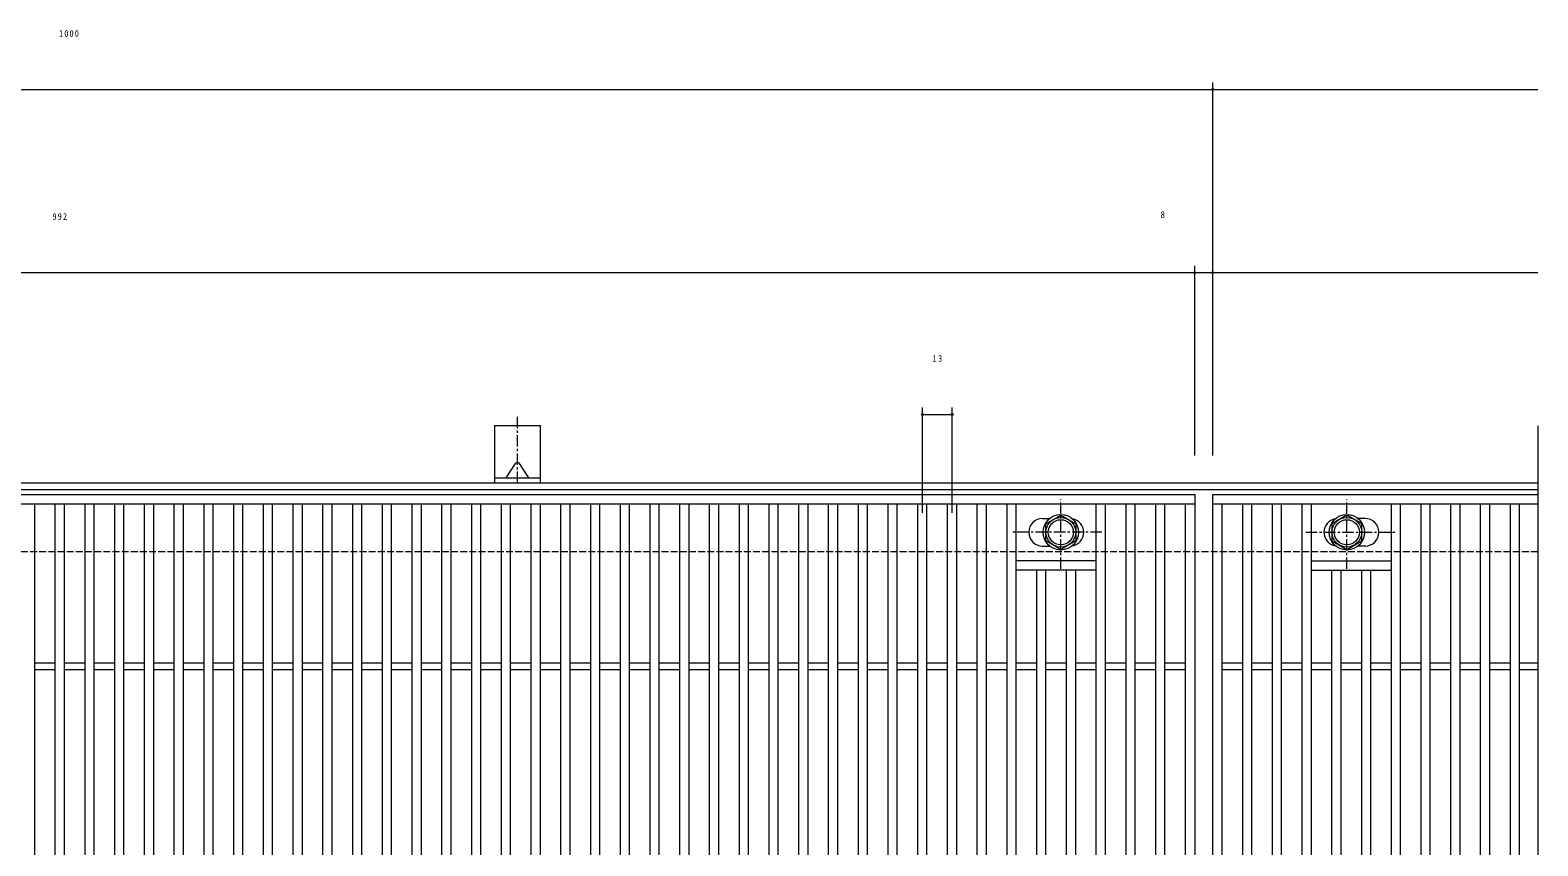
# Model space of a CAD drawing. Units: millimetres on the paper. Extents: x -28453 to 176, y -9817 to 9654.
# Drawn here: x -27653 to -26994, y -5143 to -4786 of the extents above; entities that cross this region are included whole.
import ezdxf
from ezdxf.enums import TextEntityAlignment as Align

# ---------------------------------------------------------------- set-up
doc = ezdxf.new("R2010")
doc.units = ezdxf.units.MM
doc.header["$PDMODE"] = 32
doc.header["$PDSIZE"] = 0.8
doc.linetypes.add('CHAIN1', pattern=[8, 5, -1, 1, -1])
doc.linetypes.add('DASHED3', pattern=[4, 3, -1])
doc.layers.add('C-5', color=3, linetype='Continuous', lineweight=9)
doc.styles.add('ＭＳ ゴシック', font='')
doc.styles.get('ＭＳ ゴシック').set_extended_font_data('MS Gothic')

msp = doc.modelspace()

# ---------------------------------------------------------------- linework, layer by layer
at = {"layer": 'C-5', "color": 7}
for p, q in [((-27136.241, -4972.175), (-27136.241, -4809.176)), ((-28286.241, -4812.176), (-26994.241, -4812.176)), ((-27144.24, -4972.175), (-27144.24, -4889.175)), ((-28286.241, -4892.176), (-26994.241, -4892.176)), ((-27263.241, -4997.174), (-27263.241, -4951.174)), ((-27263.241, -4954.174), (-27250.241, -4954.174)), ((-27250.241, -4997.174), (-27250.241, -4951.174))]:
    msp.add_line(p, q, dxfattribs=at)
at = {"layer": 'C-5', "linetype": 'CHAIN1'}
msp.add_line((-27440.241, -4984.176), (-27440.241, -4954.457), dxfattribs=at)
at = {"layer": 'C-5'}
for p, q in [((-27450.241, -4959.176), (-27450.241, -4984.176)), ((-26994.241, -4959.175), (-26994.241, -5369.176)), ((-27450.241, -4981.876), (-27430.241, -4981.876)), ((-27445.241, -4981.876), (-27441.117, -4975.68)), ((-27435.241, -4981.876), (-27439.365, -4975.68)), ((-28136.241, -4993.175), (-27144.241, -4993.175)), ((-27651.241, -5335.176), (-27651.241, -4993.175)), ((-27642.241, -5335.176), (-27642.241, -4993.175)), ((-27638.241, -5335.176), (-27638.241, -4993.175)), ((-27629.241, -5335.176), (-27629.241, -4993.175)), ((-27625.241, -5335.176), (-27625.241, -4993.175)), ((-27616.241, -5335.176), (-27616.241, -4993.175)), ((-27612.241, -5335.176), (-27612.241, -4993.175)), ((-27603.241, -5335.176), (-27603.241, -4993.175)), ((-27599.241, -5335.176), (-27599.241, -4993.175)), ((-27590.241, -5335.176), (-27590.241, -4993.175)), ((-27586.241, -5335.176), (-27586.241, -4993.175)), ((-27577.241, -5335.176), (-27577.241, -4993.175)), ((-27573.241, -5335.176), (-27573.241, -4993.175)), ((-27564.241, -5335.176), (-27564.241, -4993.175)), ((-27560.241, -5335.176), (-27560.241, -4993.175)), ((-27551.241, -5335.176), (-27551.241, -4993.175)), ((-27547.241, -5335.176), (-27547.241, -4993.175)), ((-27538.241, -5335.176), (-27538.241, -4993.175)), ((-27534.241, -5335.176), (-27534.241, -4993.175)), ((-27525.241, -5335.176), (-27525.241, -4993.175)), ((-27521.241, -5335.176), (-27521.241, -4993.175)), ((-27512.241, -5335.176), (-27512.241, -4993.175)), ((-27508.241, -5335.176), (-27508.241, -4993.175)), ((-27499.241, -5335.176), (-27499.241, -4993.175)), ((-27495.241, -5335.176), (-27495.241, -4993.175)), ((-27486.241, -5335.176), (-27486.241, -4993.175)), ((-27482.241, -5335.176), (-27482.241, -4993.175)), ((-27473.241, -5335.176), (-27473.241, -4993.175)), ((-27469.241, -5335.176), (-27469.241, -4993.175)), ((-27460.241, -5335.176), (-27460.241, -4993.175)), ((-27456.241, -5335.176), (-27456.241, -4993.175)), ((-27447.241, -5335.176), (-27447.241, -4993.175)), ((-27443.241, -5335.176), (-27443.241, -4993.175)), ((-27434.241, -5335.176), (-27434.241, -4993.175)), ((-27430.241, -5335.176), (-27430.241, -4993.175)), ((-27421.241, -5335.176), (-27421.241, -4993.175)), ((-27417.241, -5335.176), (-27417.241, -4993.175)), ((-27408.241, -5335.176), (-27408.241, -4993.175)), ((-27404.241, -5335.176), (-27404.241, -4993.175)), ((-27395.241, -5335.176), (-27395.241, -4993.175)), ((-27391.242, -5335.176), (-27391.242, -4993.175)), ((-27382.241, -5335.176), (-27382.241, -4993.175)), ((-27378.241, -5335.176), (-27378.241, -4993.175)), ((-27369.241, -5335.176), (-27369.241, -4993.175)), ((-27365.241, -5335.176), (-27365.241, -4993.175)), ((-27356.241, -5335.176), (-27356.241, -4993.175)), ((-27352.241, -5335.176), (-27352.241, -4993.175)), ((-27343.241, -5335.176), (-27343.241, -4993.175)), ((-27339.241, -5335.176), (-27339.241, -4993.175)), ((-27330.241, -5335.176), (-27330.241, -4993.175)), ((-27326.241, -5335.176), (-27326.241, -4993.175)), ((-27317.241, -5335.176), (-27317.241, -4993.175)), ((-27313.241, -5335.176), (-27313.241, -4993.175)), ((-27304.241, -5335.176), (-27304.241, -4993.175)), ((-27300.241, -5335.176), (-27300.241, -4993.175)), ((-27291.241, -5335.176), (-27291.241, -4993.175)), ((-27287.242, -5335.176), (-27287.242, -4993.175)), ((-27278.241, -5335.176), (-27278.241, -4993.175)), ((-27274.241, -5335.176), (-27274.241, -4993.175)), ((-27265.241, -5335.176), (-27265.241, -4993.175)), ((-27261.241, -5335.176), (-27261.241, -4993.175)), ((-27252.241, -5335.176), (-27252.241, -4993.175)), ((-27248.241, -5335.176), (-27248.241, -4993.175)), ((-27239.241, -5335.176), (-27239.241, -4993.175)), ((-27235.241, -5335.176), (-27235.241, -4993.175)), ((-27226.242, -5335.176), (-27226.242, -4993.175)), ((-27222.241, -5335.176), (-27222.241, -4993.175)), ((-27187.241, -5335.176), (-27187.241, -4993.175)), ((-27183.242, -5335.176), (-27183.242, -4993.175)), ((-27174.242, -5335.176), (-27174.242, -4993.175)), ((-27170.242, -5335.176), (-27170.242, -4993.175)), ((-27161.242, -5335.176), (-27161.242, -4993.175)), ((-27157.241, -5335.176), (-27157.241, -4993.175)), ((-27148.24, -5335.176), (-27148.24, -4993.175)), ((-27144.241, -4989.175), (-27144.241, -5339.176)), ((-27136.241, -5339.176), (-27136.241, -4989.175)), ((-27136.241, -4989.175), (-26994.241, -4989.175)), ((-27136.241, -4993.175), (-26994.241, -4993.175)), ((-27132.241, -5335.176), (-27132.241, -4993.175)), ((-27123.24, -5335.176), (-27123.24, -4993.175)), ((-27119.241, -5335.176), (-27119.241, -4993.175)), ((-27110.241, -5335.176), (-27110.241, -4993.175)), ((-27106.241, -5335.176), (-27106.241, -4993.175)), ((-27097.241, -5335.176), (-27097.241, -4993.175)), ((-27093.241, -5335.176), (-27093.241, -4993.175)), ((-27058.241, -5335.176), (-27058.241, -4993.175)), ((-27054.24, -5335.176), (-27054.24, -4993.175)), ((-27045.241, -5335.176), (-27045.241, -4993.175)), ((-27041.24, -5335.176), (-27041.24, -4993.175)), ((-27032.241, -5335.176), (-27032.241, -4993.175)), ((-27028.241, -5335.176), (-27028.241, -4993.175)), ((-27019.241, -5335.176), (-27019.241, -4993.175)), ((-27015.241, -5335.176), (-27015.241, -4993.175)), ((-27006.241, -5335.176), (-27006.241, -4993.175)), ((-27002.241, -5335.176), (-27002.241, -4993.175)), ((-27210.741, -4999.676), (-27207.647, -4999.676)), ((-27069.741, -4999.676), (-27072.835, -4999.676)), ((-27210.741, -5011.675), (-27207.647, -5011.675)), ((-27069.741, -5011.675), (-27072.835, -5011.675)), ((-27187.241, -5018.175), (-27222.241, -5018.175)), ((-27093.241, -5018.175), (-27058.241, -5018.175)), ((-27187.241, -5022.175), (-27222.241, -5022.175)), ((-27213.242, -5306.176), (-27213.242, -5022.175)), ((-27209.241, -5306.176), (-27209.241, -5022.175)), ((-27200.241, -5306.176), (-27200.241, -5022.175)), ((-27196.241, -5306.176), (-27196.241, -5022.175)), ((-27093.241, -5022.175), (-27058.241, -5022.175)), ((-27084.241, -5306.176), (-27084.241, -5022.175)), ((-27080.241, -5306.176), (-27080.241, -5022.175)), ((-27071.241, -5306.176), (-27071.241, -5022.175)), ((-27067.241, -5306.176), (-27067.241, -5022.175)), ((-27651.241, -5062.676), (-27642.241, -5062.676)), ((-27651.241, -5065.675), (-27642.241, -5065.675)), ((-27638.241, -5062.676), (-27629.241, -5062.676)), ((-27638.241, -5065.675), (-27629.241, -5065.675)), ((-27625.241, -5062.676), (-27616.241, -5062.676)), ((-27625.241, -5065.675), (-27616.241, -5065.675)), ((-27612.241, -5062.676), (-27603.241, -5062.676)), ((-27612.241, -5065.675), (-27603.241, -5065.675)), ((-27599.241, -5062.676), (-27590.241, -5062.676)), ((-27599.241, -5065.675), (-27590.241, -5065.675)), ((-27586.241, -5062.676), (-27577.241, -5062.676)), ((-27586.241, -5065.675), (-27577.241, -5065.675)), ((-27573.241, -5062.676), (-27564.241, -5062.676)), ((-27573.241, -5065.675), (-27564.241, -5065.675)), ((-27560.241, -5062.676), (-27551.241, -5062.676)), ((-27560.241, -5065.675), (-27551.241, -5065.675)), ((-27547.241, -5062.676), (-27538.241, -5062.676)), ((-27547.241, -5065.675), (-27538.241, -5065.675)), ((-27534.241, -5062.676), (-27525.241, -5062.676)), ((-27534.241, -5065.675), (-27525.241, -5065.675)), ((-27521.241, -5062.676), (-27512.241, -5062.676)), ((-27521.241, -5065.675), (-27512.241, -5065.675)), ((-27508.241, -5062.676), (-27499.241, -5062.676)), ((-27508.241, -5065.675), (-27499.241, -5065.675)), ((-27495.241, -5062.676), (-27486.241, -5062.676)), ((-27495.241, -5065.675), (-27486.241, -5065.675)), ((-27482.241, -5062.676), (-27473.241, -5062.676)), ((-27482.241, -5065.675), (-27473.241, -5065.675)), ((-27469.241, -5062.676), (-27460.241, -5062.676)), ((-27469.241, -5065.675), (-27460.241, -5065.675)), ((-27456.241, -5062.676), (-27447.241, -5062.676)), ((-27456.241, -5065.675), (-27447.241, -5065.675)), ((-27443.241, -5062.676), (-27434.241, -5062.676)), ((-27443.241, -5065.675), (-27434.241, -5065.675)), ((-27430.241, -5062.676), (-27421.241, -5062.676)), ((-27430.241, -5065.675), (-27421.241, -5065.675)), ((-27417.241, -5062.676), (-27408.241, -5062.676)), ((-27417.241, -5065.675), (-27408.241, -5065.675)), ((-27404.241, -5062.676), (-27395.241, -5062.676)), ((-27404.241, -5065.675), (-27395.241, -5065.675)), ((-27391.242, -5062.676), (-27382.241, -5062.676)), ((-27391.242, -5065.675), (-27382.241, -5065.675)), ((-27378.241, -5062.676), (-27369.241, -5062.676)), ((-27378.241, -5065.675), (-27369.241, -5065.675)), ((-27365.241, -5062.676), (-27356.241, -5062.676)), ((-27365.241, -5065.675), (-27356.241, -5065.675)), ((-27352.241, -5062.676), (-27343.241, -5062.676)), ((-27352.241, -5065.675), (-27343.241, -5065.675)), ((-27339.241, -5062.676), (-27330.241, -5062.676)), ((-27339.241, -5065.675), (-27330.241, -5065.675)), ((-27326.241, -5062.676), (-27317.241, -5062.676)), ((-27326.241, -5065.675), (-27317.241, -5065.675)), ((-27313.241, -5062.676), (-27304.241, -5062.676)), ((-27313.241, -5065.675), (-27304.241, -5065.675)), ((-27300.241, -5062.676), (-27291.241, -5062.676)), ((-27300.241, -5065.675), (-27291.241, -5065.675)), ((-27287.242, -5062.676), (-27278.241, -5062.676)), ((-27287.242, -5065.675), (-27278.241, -5065.675)), ((-27274.241, -5062.676), (-27265.241, -5062.676)), ((-27274.241, -5065.675), (-27265.241, -5065.675)), ((-27261.241, -5062.676), (-27252.241, -5062.676)), ((-27261.241, -5065.675), (-27252.241, -5065.675)), ((-27248.241, -5062.676), (-27239.241, -5062.676)), ((-27248.241, -5065.675), (-27239.241, -5065.675)), ((-27235.241, -5062.676), (-27226.242, -5062.676)), ((-27235.241, -5065.675), (-27226.242, -5065.675)), ((-27222.241, -5062.676), (-27213.242, -5062.676)), ((-27222.241, -5065.675), (-27213.242, -5065.675)), ((-27209.241, -5062.676), (-27200.241, -5062.676)), ((-27209.241, -5065.675), (-27200.241, -5065.675)), ((-27196.241, -5062.676), (-27187.241, -5062.676)), ((-27196.241, -5065.675), (-27187.241, -5065.675)), ((-27183.242, -5062.676), (-27174.242, -5062.676)), ((-27183.242, -5065.675), (-27174.242, -5065.675)), ((-27170.242, -5062.676), (-27161.242, -5062.676)), ((-27170.242, -5065.675), (-27161.242, -5065.675)), ((-27157.241, -5062.676), (-27148.241, -5062.676)), ((-27157.241, -5065.675), (-27148.241, -5065.675)), ((-27132.241, -5062.676), (-27123.24, -5062.676)), ((-27132.241, -5065.675), (-27123.24, -5065.675)), ((-27119.241, -5062.676), (-27110.241, -5062.676)), ((-27119.241, -5065.675), (-27110.241, -5065.675)), ((-27106.241, -5062.676), (-27097.241, -5062.676)), ((-27106.241, -5065.675), (-27097.241, -5065.675)), ((-27093.241, -5062.676), (-27084.241, -5062.676)), ((-27093.241, -5065.675), (-27084.241, -5065.675)), ((-27080.241, -5062.676), (-27071.241, -5062.676)), ((-27080.241, -5065.675), (-27071.241, -5065.675)), ((-27067.241, -5062.676), (-27058.241, -5062.676)), ((-27067.241, -5065.675), (-27058.241, -5065.675)), ((-27054.24, -5062.676), (-27045.241, -5062.676)), ((-27054.24, -5065.675), (-27045.241, -5065.675)), ((-27041.24, -5062.676), (-27032.241, -5062.676)), ((-27041.24, -5065.675), (-27032.241, -5065.675)), ((-27028.241, -5062.676), (-27019.241, -5062.676)), ((-27028.241, -5065.675), (-27019.241, -5065.675)), ((-27015.241, -5062.676), (-27006.241, -5062.676)), ((-27015.241, -5065.675), (-27006.241, -5065.675)), ((-27002.241, -5062.676), (-26994.241, -5062.676)), ((-27002.241, -5065.675), (-26994.241, -5065.675))]:
    msp.add_line(p, q, dxfattribs=at)
at = {"layer": 'C-5', "color": 2}
for p, q in [((-26994.241, -4984.175), (-28286.241, -4984.175)), ((-26994.241, -4987.175), (-28286.241, -4987.175))]:
    msp.add_line(p, q, dxfattribs=at)
at = {"layer": 'C-5', "color": 4, "linetype": 'CHAIN1'}
for p, q in [((-27202.741, -5021.648), (-27202.741, -4991.293)), ((-27077.74, -5021.648), (-27077.74, -4991.293)), ((-27184.771, -5005.675), (-27224.462, -5005.675)), ((-27095.711, -5005.675), (-27056.02, -5005.675))]:
    msp.add_line(p, q, dxfattribs=at)
at = {"layer": 'C-5', "color": 2, "linetype": 'DASHED3'}
msp.add_line((-26994.241, -5014.175), (-28286.241, -5014.175), dxfattribs=at)
at = {"layer": 'C-5'}
for points in [[(-27430.241, -4984.176), (-27430.241, -4959.176), (-27450.241, -4959.176)], [(-28136.241, -5339.176), (-28136.241, -4989.175), (-27144.241, -4989.175)]]:
    msp.add_lwpolyline(points, dxfattribs=at)
at = {"layer": 'C-5', "color": 4}
for points in [[(-27209.241, -5009.428), (-27209.241, -5001.923), (-27202.741, -4998.17), (-27196.241, -5001.923), (-27196.241, -5009.428), (-27202.741, -5013.181)], [(-27071.241, -5009.428), (-27071.241, -5001.923), (-27077.74, -4998.17), (-27084.241, -5001.923), (-27084.241, -5009.428), (-27077.74, -5013.181)]]:
    msp.add_lwpolyline(points, close=True, dxfattribs=at)
for centre, radius in [((-27202.741, -5005.675), 7.75), ((-27202.741, -5005.675), 6.5), ((-27202.741, -5005.675), 5.5), ((-27077.74, -5005.675), 7.75), ((-27077.74, -5005.675), 6.5), ((-27077.74, -5005.675), 5.5)]:
    msp.add_circle(centre, radius, dxfattribs=at)
at = {"layer": 'C-5'}
for centre, radius, start, end in [((-27440.241, -4976.163), 1, 28.86209, 151.13791), ((-27210.741, -5005.675), 6, 90, 270), ((-27198.741, -5005.675), 6, 279.67155, 80.34244), ((-27081.741, -5005.675), 6, 99.65756, 260.32845), ((-27069.741, -5005.675), 6, 270, 90)]:
    msp.add_arc(centre, radius, start, end, dxfattribs=at)
at = {"layer": 'C-5', "color": 7}
for p in [(-27136.241, -4812.176), (-27144.24, -4892.176), (-27136.241, -4892.176), (-27263.241, -4954.174), (-27250.241, -4954.174)]:
    msp.add_point(p, dxfattribs=at)

# ---------------------------------------------------------------- texts
at = {"layer": 'C-5', "color": 2, "style": 'ＭＳ ゴシック'}
msp.add_text('8', height=2.933, dxfattribs=at).set_placement((-27159.202, -4869.175), align=Align.BOTTOM_LEFT)
at = {"layer": 'C-5', "color": 2, "char_height": 2.933, "attachment_point": 7, "style": 'ＭＳ ゴシック'}
for s, insert in [('\\T1.28;\\W0.9;1000', (-27640.616, -4789.176)), ('\\T1.27;\\W0.9;992', (-27643.491, -4869.176)), ('\\T1.27;\\W0.95;13', (-27258.866, -4931.174))]:
    msp.add_mtext(s, dxfattribs=dict(at, insert=insert))

doc.saveas('drawing.dxf')
